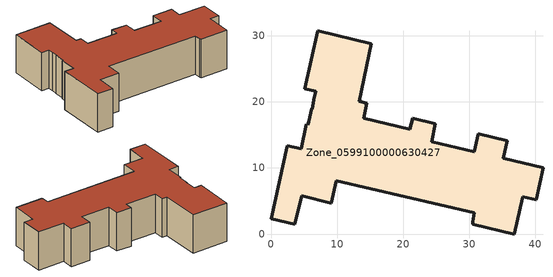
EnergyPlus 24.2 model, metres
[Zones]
Zone_0599100000630427
 floor ground (C_G): 3.6,1.45 0,2.33 2.45,13.37 4.59,12.88 5.35,16.65 5.6,16.57 5.7,17.03 6.17,19.06 6.25,18.93 6.48,20.32 6.75,21.6 5.1,21.97 7.06,30.74 15.21,28.83 13.39,20.08 14.52,19.82 14.06,17.52 21.03,15.87 21.44,17.52 24.85,16.67 24.32,13.99 30.78,12.42 31.4,15.17 35.76,14.11 35.13,11.48 41.17,10.05 40.14,5.17 38.1,5.64 36.8,0 30.57,1.48 30.52,1.83 30.79,3.2 9.9,8.09 9.14,4.69 4.64,5.78 z0
 wall outside (C_F): 35.13,11.48 35.76,14.11 31.4,15.17 30.78,12.42 24.32,13.99 24.85,16.67 21.44,17.52 21.03,15.87 14.06,17.52 14.52,19.82 13.39,20.08 15.21,28.83 7.06,30.74 5.1,21.97 6.75,21.6 6.48,20.32 6.25,18.93 6.17,19.06 5.7,17.03 5.6,16.57 5.35,16.65 4.59,12.88 2.45,13.37 0,2.33 3.6,1.45 4.64,5.78 9.14,4.69 9.9,8.09 30.79,3.2 30.52,1.83 30.57,1.48 36.8,0 38.1,5.64 40.14,5.17 41.17,10.05 35.13,11.48 z0:8.9
 roof outside (C_R): 9.9,8.09 30.79,3.2 30.52,1.83 30.57,1.48 36.8,0 38.1,5.64 40.14,5.17 41.17,10.05 35.13,11.48 35.76,14.11 31.4,15.17 30.78,12.42 24.32,13.99 24.85,16.67 21.44,17.52 21.03,15.87 14.06,17.52 14.52,19.82 13.39,20.08 15.21,28.83 7.06,30.74 5.1,21.97 6.75,21.6 6.48,20.32 6.25,18.93 6.17,19.06 5.7,17.03 5.6,16.57 5.35,16.65 4.59,12.88 2.45,13.37 0,2.33 3.6,1.45 4.64,5.78 9.14,4.69 z8.9
[BUILDING]
Pand.0599100000630427: North Axis=0; Terrain=City; Loads Convergence Tolerance Value=0.04; Temperature Convergence Tolerance Value=0.4; Solar Distribution=FullExterior; Maximum Number of Warmup Days=25; Minimum Number of Warmup Days=1
[Site:Location]
Rotterdam.The.Hague.AP_ZH_NLD Design_Conditions: Latitude=51.96; Longitude=4.45; Time Zone=1; Elevation=-4.5
[SITE:GROUNDTEMPERATURE:BUILDINGSURFACE]
18, 18, 18, 18, 18, 18, 18, 18, 18, 18, 18, 18
[MATERIAL] Thermal Absorptance=0.9; Solar Absorptance=0.7; Visible Absorptance=0.7
Name | Roughness | Thickness | Conductivity | Density | Specific Heat
G.TC.1946 | MediumSmooth | 0.15 | 1 | 540 | 1210
F.TC.1946 | Rough | 0.3 | 0.857143 | 1920 | 840
R.TC.1946 | MediumRough | 0.2 | 0.909091 | 1500 | 1000
[CONSTRUCTION]
C_G: G.TC.1946
C_F: F.TC.1946
C_R: R.TC.1946
[ZONE]
Zone_0599100000630427: Type=1; Multiplier=1; Ceiling Height=Autocalculate; Volume=Autocalculate; Floor Area=autocalculate; Part of Total Floor Area=Yes
[ZONEINFILTRATION:DESIGNFLOWRATE]
Infil_Zone_0599100000630427: Zone or ZoneList or Space or SpaceList=Zone_0599100000630427; Schedule=AlwaysOn; Design Flow Rate Calculation Method=Flow/Area; Flow Rate per Floor Area=0.003; Constant Term Coefficient=1; Temperature Term Coefficient=0; Velocity Term Coefficient=0; Velocity Squared Term Coefficient=0
[HVACTEMPLATE:ZONE:IDEALLOADSAIRSYSTEM]
Zone_0599100000630427: Maximum Heating Supply Air Temperature=50; Minimum Cooling Supply Air Temperature=13; Maximum Heating Supply Air Humidity Ratio=0.0156; Minimum Cooling Supply Air Humidity Ratio=0.0077; Heating Limit=NoLimit; Cooling Limit=NoLimit; Dehumidification Control Type=ConstantSensibleHeatRatio; Cooling Sensible Heat Ratio=0.7; Dehumidification Setpoint=60; Humidification Control Type=None; Humidification Setpoint=30; Outdoor Air Method=None; Outdoor Air Flow Rate per Person=0.00944; Outdoor Air Flow Rate per Zone Floor Area=0; Outdoor Air Flow Rate per Zone=0; Demand Controlled Ventilation Type=None; Outdoor Air Economizer Type=NoEconomizer; Heat Recovery Type=None; Sensible Heat Recovery Effectiveness=0.7; Latent Heat Recovery Effectiveness=0.65
[ZONECONTROL:THERMOSTAT]
ThermostatControl_Zone_0599100000630427: Zone or ZoneList=Zone_0599100000630427; Control Type Schedule=DualSetpointControlType; Control 1=Thermostat_Zone_0599100000630427; Temperature Difference Between Cutout And Setpoint=0
[THERMOSTATSETPOINT:DUALSETPOINT]
Thermostat_Zone_0599100000630427: Heating Setpoint Temperature Schedule=HeatingSetpoint_Zone_0599100000630427; Cooling Setpoint Temperature Schedule=CoolingSetpoint_Zone_0599100000630427
[SCHEDULE:COMPACT]
HeatingSetpoint_Zone_0599100000630427: Through: 12/31, For: AllDays, Until: 24:00, 21
CoolingSetpoint_Zone_0599100000630427: Through: 12/31, For: AllDays, Until: 24:00, 24
DualSetpointControlType: Through: 12/31, For: AllDays, Until: 24:00, 4
AlwaysOn: Through: 12/31, For: AllDays, Until: 24:00, 1
